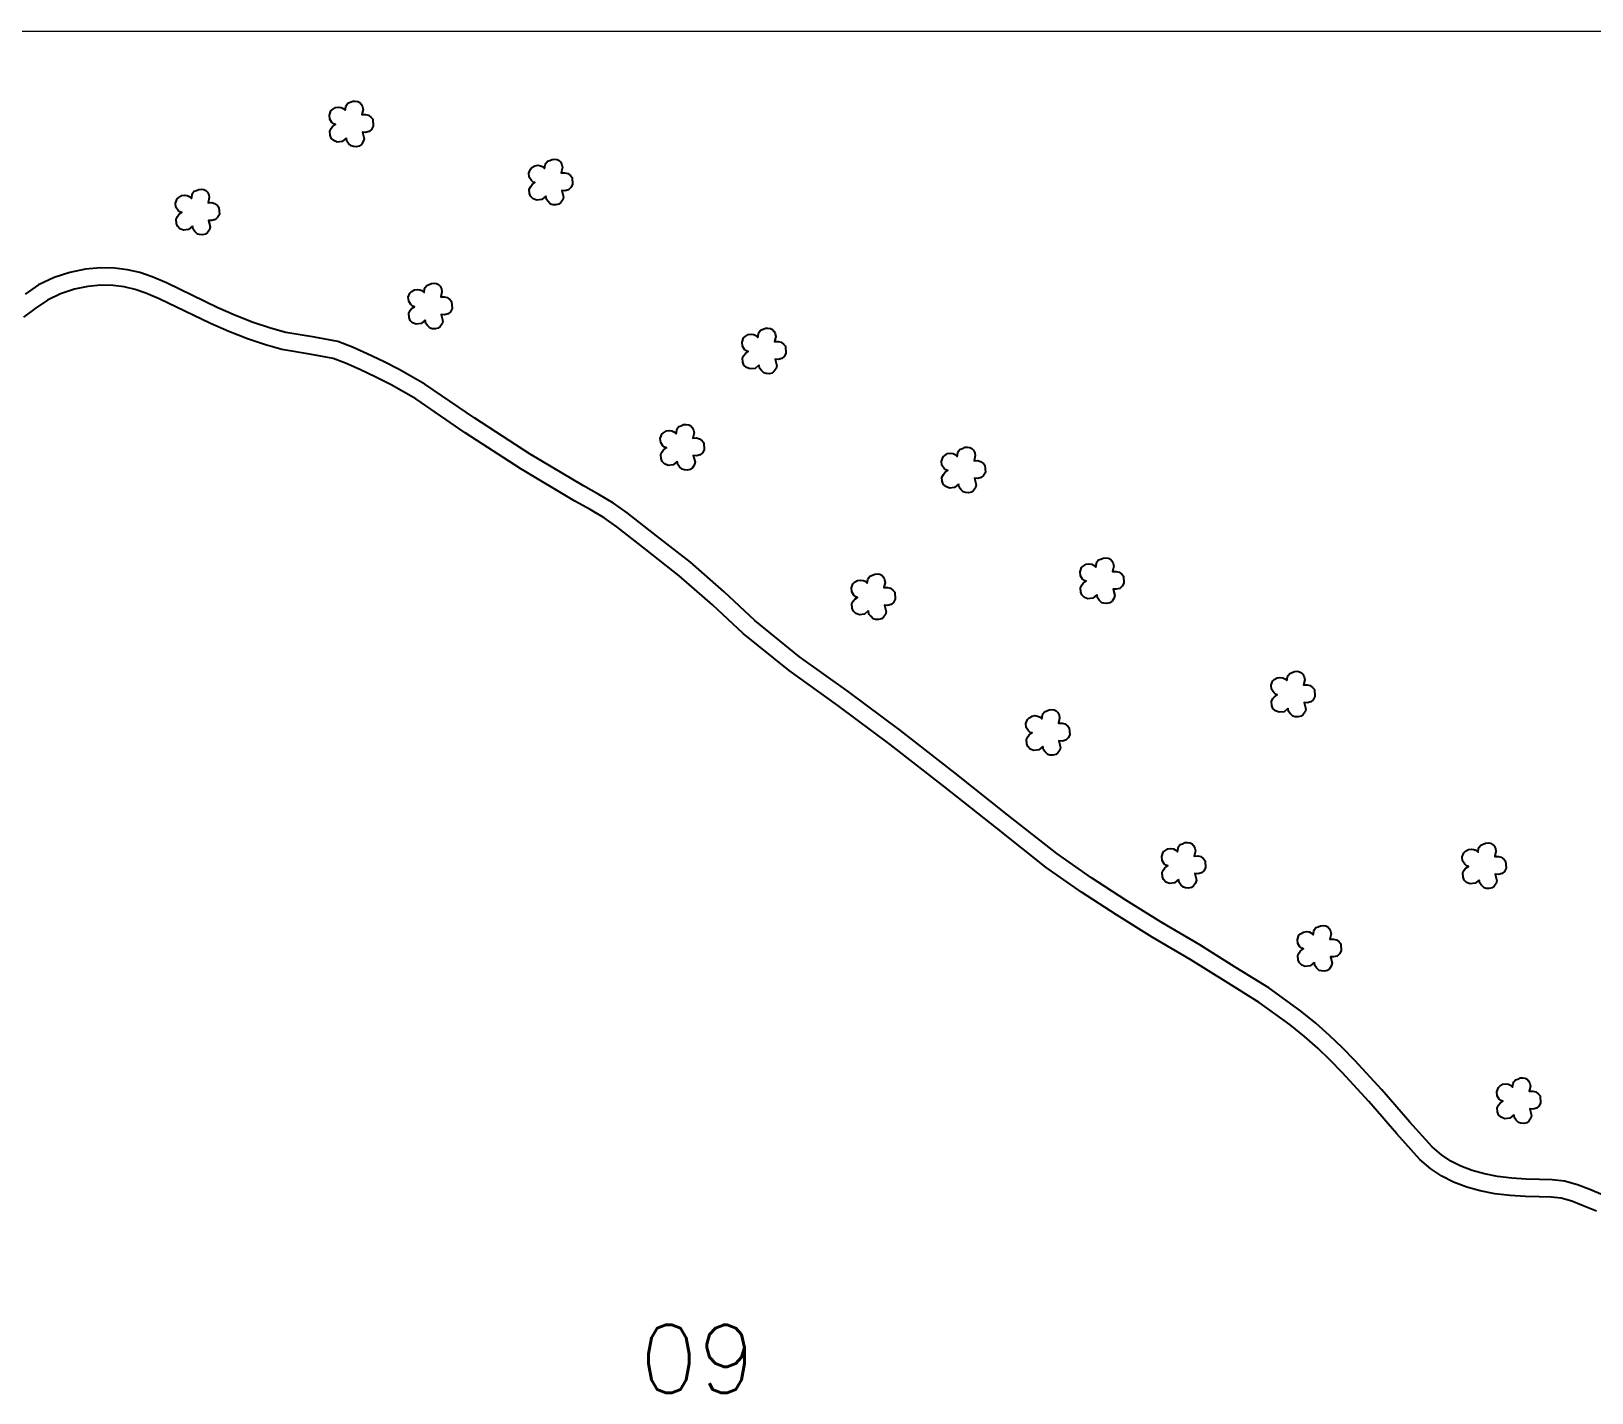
# Model space of a CAD drawing. Extents: x 734247 to 737397, y 7818810 to 7823265.
# Drawn here: x 736328.6 to 736776.4, y 7821609.3 to 7822000 of the extents above; entities that cross this region are included whole.
import ezdxf
from ezdxf.enums import TextEntityAlignment as Align

# ---------------------------------------------------------------- set-up
doc = ezdxf.new("R2010")
doc.units = 0
doc.header["$MEASUREMENT"] = 0
doc.linetypes.add('CONTINUO', pattern=[0])
for name, color, linetype in [('0114000129', 1, 'Continuous'), ('0114000129009', 5, 'Continuous'), ('_SIMBOLO ARVORE', 118, 'Continuous'), ('MALHA', 8, 'Continuous'), ('TEXTO_NUN_TAL', 7, 'Continuous')]:
    doc.layers.add(name, color=color, linetype=linetype)
doc.styles.add('Simplex', font='simplex.shx')

msp = doc.modelspace()

# ---------------------------------------------------------------- linework, layer by layer
at = {"layer": '0114000129'}
msp.add_lwpolyline([(736779.74, 7821666.02), (736775.84, 7821667.62), (736772.37, 7821669.01), (736768.62, 7821670.07), (736765.1, 7821670.46), (736761.41, 7821670.55), (736757.61, 7821670.6), (736753.51, 7821670.91), (736749.39, 7821671.36), (736745.62, 7821672.17), (736742.11, 7821673.08), (736738.84, 7821674.37), (736735.98, 7821675.81), (736733.28, 7821677.61), (736730.62, 7821679.86), (736724.2, 7821686.94), (736716.15, 7821696.2), (736708.47, 7821704.64), (736704.9, 7821708.34), (736701.2, 7821711.85), (736697.23, 7821715.38), (736692.9, 7821718.89), (736683.77, 7821725.51), (736674.13, 7821731.44), (736663.95, 7821737.81), (736652.92, 7821744.32), (736642.76, 7821750.68), (736632.86, 7821757.09), (736622.9, 7821764.07), (736608.8, 7821775.2), (736593.8, 7821787.09), (736578.12, 7821799.34), (736563.06, 7821810.58), (736549.12, 7821820.52), (736536.23, 7821830.96), (736527.44, 7821839.14), (736517.77, 7821847.62), (736508.1, 7821855.21), (736499.66, 7821861.77), (736495.74, 7821864.55), (736491.51, 7821867.1), (736487.1, 7821869.51), (736471.76, 7821878.63), (736455.9, 7821888.93), (736441.62, 7821898.7), (736434.24, 7821902.98), (736429.69, 7821905.22), (736425, 7821907.45), (736420.79, 7821909.36), (736416.66, 7821910.95), (736409.89, 7821912.18), (736401.66, 7821913.59), (736397.25, 7821914.84), (736392.35, 7821916.4), (736387.27, 7821918.4), (736382.18, 7821920.67), (736367.41, 7821927.76), (736363.36, 7821929.5), (736359.79, 7821930.74), (736356.21, 7821931.54), (736352.56, 7821932.02), (736348.49, 7821932.12), (736344.16, 7821931.73), (736339.73, 7821930.81), (736335.2, 7821929.33), (736330.76, 7821927.19), (736326.85, 7821924.55)], dxfattribs=at)
at = {"layer": '0114000129009'}
msp.add_lwpolyline([(736777.78, 7821661.42), (736773.96, 7821662.99), (736770.76, 7821664.27), (736767.66, 7821665.14), (736764.76, 7821665.47), (736761.31, 7821665.55), (736757.39, 7821665.61), (736753.05, 7821665.93), (736748.59, 7821666.42), (736744.46, 7821667.31), (736740.56, 7821668.32), (736736.79, 7821669.8), (736733.46, 7821671.49), (736730.27, 7821673.61), (736727.14, 7821676.26), (736720.46, 7821683.62), (736712.42, 7821692.87), (736704.82, 7821701.22), (736701.38, 7821704.79), (736697.82, 7821708.17), (736694, 7821711.57), (736689.86, 7821714.92), (736680.99, 7821721.35), (736671.49, 7821727.19), (736661.35, 7821733.54), (736650.32, 7821740.05), (736640.08, 7821746.46), (736630.06, 7821752.94), (736619.91, 7821760.06), (736605.7, 7821771.28), (736590.7, 7821783.16), (736575.09, 7821795.37), (736560.12, 7821806.54), (736546.09, 7821816.54), (736532.95, 7821827.18), (736524.08, 7821835.43), (736514.57, 7821843.77), (736505.02, 7821851.27), (736496.68, 7821857.75), (736493, 7821860.36), (736489.02, 7821862.77), (736484.62, 7821865.16), (736469.12, 7821874.39), (736453.12, 7821884.77), (736438.95, 7821894.47), (736431.88, 7821898.57), (736427.52, 7821900.72), (736422.9, 7821902.92), (736418.86, 7821904.74), (736415.3, 7821906.11), (736409.02, 7821907.26), (736400.56, 7821908.7), (736395.81, 7821910.05), (736390.67, 7821911.69), (736385.34, 7821913.79), (736380.08, 7821916.13), (736365.34, 7821923.21), (736361.56, 7821924.83), (736358.42, 7821925.92), (736355.34, 7821926.61), (736352.18, 7821927.02), (736348.65, 7821927.11), (736344.89, 7821926.77), (736341.02, 7821925.97), (736337.06, 7821924.68), (736333.26, 7821922.85), (736329.76, 7821920.48), (736326.38, 7821917.93)], dxfattribs=at)
at = {"layer": '_SIMBOLO ARVORE', "linetype": 'CONTINUO'}
for points in [[(736419.03, 7821969.32, 0), (736417.9, 7821968.37, 0), (736416.46, 7821968.21, 0), (736415.44, 7821968.61, 0), (736414.71, 7821969.32, 0), (736414.41, 7821970.14, 0), (736414.33, 7821971.35, 0), (736414.72, 7821972.11, 0), (736415.13, 7821972.68, 0), (736415.96, 7821973.24, 0), (736415.43, 7821973.41, 0), (736414.91, 7821973.84, 0), (736414.3, 7821974.8, 0), (736414.19, 7821975.95, 0), (736414.63, 7821977.14, 0), (736415.1, 7821977.57, 0), (736415.94, 7821978.09, 0), (736416.83, 7821978.21, 0), (736417.54, 7821978.11, 0), (736418.1, 7821977.85, 0), (736418.71, 7821977.3, 0), (736418.9, 7821978.35, 0), (736419.06, 7821978.76, 0), (736419.51, 7821979.35, 0), (736420.2, 7821979.6, 0), (736420.87, 7821979.89, 0), (736421.62, 7821979.96, 0), (736422.33, 7821979.86, 0), (736422.9, 7821979.56, 0), (736423.33, 7821979.09, 0), (736423.71, 7821978.35, 0), (736423.85, 7821977.53, 0), (736423.51, 7821976.06, 0), (736424.54, 7821976.08, 0), (736425.39, 7821975.87, 0), (736426.19, 7821975.24, 0), (736426.64, 7821974.73, 0), (736426.76, 7821972.71, 0), (736426.26, 7821971.8, 0), (736425.61, 7821971.2, 0), (736424.57, 7821970.92, 0), (736423.66, 7821971, 0), (736424.15, 7821969.11, 0), (736423.92, 7821968.31, 0), (736423.38, 7821967.54, 0), (736422.78, 7821967.06, 0), (736421.92, 7821966.85, 0), (736421.08, 7821966.9, 0), (736420.44, 7821967.09, 0), (736419.71, 7821967.8, 0), (736419.22, 7821968.44, 0), (736419.07, 7821969.42, 0)], [(736476.26, 7821952.64, 0), (736475.13, 7821951.69, 0), (736473.69, 7821951.53, 0), (736472.66, 7821951.93, 0), (736471.94, 7821952.64, 0), (736471.64, 7821953.46, 0), (736471.55, 7821954.67, 0), (736471.95, 7821955.43, 0), (736472.36, 7821956, 0), (736473.19, 7821956.56, 0), (736472.66, 7821956.73, 0), (736472.14, 7821957.16, 0), (736471.53, 7821958.12, 0), (736471.42, 7821959.27, 0), (736471.86, 7821960.46, 0), (736472.32, 7821960.89, 0), (736473.17, 7821961.41, 0), (736474.06, 7821961.53, 0), (736474.77, 7821961.42, 0), (736475.33, 7821961.17, 0), (736475.94, 7821960.62, 0), (736476.13, 7821961.67, 0), (736476.28, 7821962.08, 0), (736476.74, 7821962.67, 0), (736477.43, 7821962.92, 0), (736478.09, 7821963.21, 0), (736478.84, 7821963.28, 0), (736479.55, 7821963.18, 0), (736480.13, 7821962.88, 0), (736480.56, 7821962.41, 0), (736480.93, 7821961.67, 0), (736481.08, 7821960.85, 0), (736480.74, 7821959.38, 0), (736481.77, 7821959.4, 0), (736482.62, 7821959.19, 0), (736483.42, 7821958.56, 0), (736483.87, 7821958.05, 0), (736483.99, 7821956.03, 0), (736483.49, 7821955.12, 0), (736482.83, 7821954.52, 0), (736481.8, 7821954.24, 0), (736480.89, 7821954.32, 0), (736481.37, 7821952.43, 0), (736481.15, 7821951.63, 0), (736480.61, 7821950.86, 0), (736480, 7821950.38, 0), (736479.15, 7821950.17, 0), (736478.3, 7821950.22, 0), (736477.67, 7821950.4, 0), (736476.94, 7821951.12, 0), (736476.45, 7821951.76, 0), (736476.3, 7821952.74, 0)], [(736374.9, 7821944.05, 0), (736373.77, 7821943.1, 0), (736372.33, 7821942.94, 0), (736371.3, 7821943.34, 0), (736370.58, 7821944.05, 0), (736370.28, 7821944.87, 0), (736370.19, 7821946.08, 0), (736370.59, 7821946.84, 0), (736371, 7821947.41, 0), (736371.83, 7821947.97, 0), (736371.3, 7821948.14, 0), (736370.78, 7821948.57, 0), (736370.17, 7821949.53, 0), (736370.06, 7821950.68, 0), (736370.5, 7821951.87, 0), (736370.96, 7821952.3, 0), (736371.81, 7821952.82, 0), (736372.7, 7821952.94, 0), (736373.41, 7821952.83, 0), (736373.97, 7821952.57, 0), (736374.58, 7821952.03, 0), (736374.77, 7821953.07, 0), (736374.92, 7821953.49, 0), (736375.38, 7821954.07, 0), (736376.07, 7821954.33, 0), (736376.73, 7821954.62, 0), (736377.48, 7821954.69, 0), (736378.19, 7821954.59, 0), (736378.77, 7821954.28, 0), (736379.2, 7821953.82, 0), (736379.57, 7821953.08, 0), (736379.72, 7821952.26, 0), (736379.38, 7821950.79, 0), (736380.41, 7821950.81, 0), (736381.26, 7821950.6, 0), (736382.06, 7821949.97, 0), (736382.51, 7821949.46, 0), (736382.63, 7821947.44, 0), (736382.13, 7821946.53, 0), (736381.47, 7821945.93, 0), (736380.44, 7821945.65, 0), (736379.53, 7821945.73, 0), (736380.01, 7821943.84, 0), (736379.79, 7821943.04, 0), (736379.25, 7821942.27, 0), (736378.64, 7821941.79, 0), (736377.79, 7821941.58, 0), (736376.94, 7821941.63, 0), (736376.31, 7821941.81, 0), (736375.58, 7821942.53, 0), (736375.09, 7821943.17, 0), (736374.94, 7821944.15, 0)], [(736441.67, 7821917.05, 0), (736440.53, 7821916.1, 0), (736439.09, 7821915.93, 0), (736438.07, 7821916.33, 0), (736437.34, 7821917.04, 0), (736437.04, 7821917.86, 0), (736436.96, 7821919.07, 0), (736437.35, 7821919.84, 0), (736437.77, 7821920.4, 0), (736438.59, 7821920.96, 0), (736438.07, 7821921.13, 0), (736437.55, 7821921.56, 0), (736436.94, 7821922.52, 0), (736436.83, 7821923.67, 0), (736437.27, 7821924.87, 0), (736437.73, 7821925.29, 0), (736438.58, 7821925.81, 0), (736439.46, 7821925.93, 0), (736440.17, 7821925.83, 0), (736440.73, 7821925.57, 0), (736441.35, 7821925.02, 0), (736441.53, 7821926.07, 0), (736441.69, 7821926.49, 0), (736442.15, 7821927.07, 0), (736442.83, 7821927.32, 0), (736443.5, 7821927.62, 0), (736444.25, 7821927.68, 0), (736444.96, 7821927.58, 0), (736445.54, 7821927.28, 0), (736445.96, 7821926.82, 0), (736446.34, 7821926.07, 0), (736446.49, 7821925.25, 0), (736446.15, 7821923.78, 0), (736447.17, 7821923.8, 0), (736448.03, 7821923.59, 0), (736448.83, 7821922.96, 0), (736449.27, 7821922.45, 0), (736449.39, 7821920.43, 0), (736448.9, 7821919.52, 0), (736448.24, 7821918.92, 0), (736447.2, 7821918.64, 0), (736446.29, 7821918.72, 0), (736446.78, 7821916.84, 0), (736446.56, 7821916.03, 0), (736446.01, 7821915.26, 0), (736445.41, 7821914.79, 0), (736444.56, 7821914.58, 0), (736443.71, 7821914.63, 0), (736443.07, 7821914.81, 0), (736442.35, 7821915.52, 0), (736441.85, 7821916.17, 0), (736441.7, 7821917.14, 0)], [(736537.46, 7821904.19, 0), (736536.33, 7821903.24, 0), (736534.89, 7821903.08, 0), (736533.86, 7821903.47, 0), (736533.14, 7821904.19, 0), (736532.84, 7821905.01, 0), (736532.76, 7821906.22, 0), (736533.15, 7821906.98, 0), (736533.56, 7821907.55, 0), (736534.39, 7821908.11, 0), (736533.86, 7821908.28, 0), (736533.34, 7821908.7, 0), (736532.73, 7821909.67, 0), (736532.62, 7821910.82, 0), (736533.06, 7821912.01, 0), (736533.53, 7821912.44, 0), (736534.37, 7821912.95, 0), (736535.26, 7821913.07, 0), (736535.97, 7821912.97, 0), (736536.53, 7821912.71, 0), (736537.14, 7821912.16, 0), (736537.33, 7821913.21, 0), (736537.48, 7821913.63, 0), (736537.94, 7821914.21, 0), (736538.63, 7821914.46, 0), (736539.3, 7821914.76, 0), (736540.05, 7821914.83, 0), (736540.76, 7821914.73, 0), (736541.33, 7821914.42, 0), (736541.76, 7821913.96, 0), (736542.14, 7821913.22, 0), (736542.28, 7821912.4, 0), (736541.94, 7821910.93, 0), (736542.97, 7821910.94, 0), (736543.82, 7821910.74, 0), (736544.62, 7821910.1, 0), (736545.07, 7821909.6, 0), (736545.19, 7821907.57, 0), (736544.69, 7821906.67, 0), (736544.03, 7821906.07, 0), (736543, 7821905.79, 0), (736542.09, 7821905.87, 0), (736542.57, 7821903.98, 0), (736542.35, 7821903.18, 0), (736541.81, 7821902.41, 0), (736541.21, 7821901.93, 0), (736540.35, 7821901.72, 0), (736539.51, 7821901.77, 0), (736538.87, 7821901.95, 0), (736538.14, 7821902.67, 0), (736537.65, 7821903.31, 0), (736537.5, 7821904.29, 0)], [(736513.99, 7821876.54, 0), (736512.86, 7821875.59, 0), (736511.42, 7821875.42, 0), (736510.4, 7821875.82, 0), (736509.67, 7821876.53, 0), (736509.37, 7821877.35, 0), (736509.29, 7821878.56, 0), (736509.68, 7821879.33, 0), (736510.09, 7821879.89, 0), (736510.92, 7821880.45, 0), (736510.4, 7821880.62, 0), (736509.88, 7821881.05, 0), (736509.26, 7821882.01, 0), (736509.15, 7821883.16, 0), (736509.6, 7821884.36, 0), (736510.06, 7821884.78, 0), (736510.9, 7821885.3, 0), (736511.79, 7821885.42, 0), (736512.5, 7821885.32, 0), (736513.06, 7821885.06, 0), (736513.68, 7821884.51, 0), (736513.86, 7821885.56, 0), (736514.02, 7821885.98, 0), (736514.48, 7821886.56, 0), (736515.16, 7821886.81, 0), (736515.83, 7821887.11, 0), (736516.58, 7821887.17, 0), (736517.29, 7821887.07, 0), (736517.87, 7821886.77, 0), (736518.29, 7821886.31, 0), (736518.67, 7821885.57, 0), (736518.82, 7821884.74, 0), (736518.48, 7821883.27, 0), (736519.5, 7821883.29, 0), (736520.35, 7821883.08, 0), (736521.16, 7821882.45, 0), (736521.6, 7821881.94, 0), (736521.72, 7821879.92, 0), (736521.23, 7821879.02, 0), (736520.57, 7821878.41, 0), (736519.53, 7821878.14, 0), (736518.62, 7821878.22, 0), (736519.11, 7821876.33, 0), (736518.89, 7821875.52, 0), (736518.34, 7821874.76, 0), (736517.74, 7821874.28, 0), (736516.89, 7821874.07, 0), (736516.04, 7821874.12, 0), (736515.4, 7821874.3, 0), (736514.68, 7821875.01, 0), (736514.18, 7821875.66, 0), (736514.03, 7821876.63, 0)], [(736594.69, 7821870.04, 0), (736593.56, 7821869.09, 0), (736592.12, 7821868.92, 0), (736591.09, 7821869.32, 0), (736590.36, 7821870.03, 0), (736590.06, 7821870.85, 0), (736589.98, 7821872.06, 0), (736590.38, 7821872.83, 0), (736590.79, 7821873.39, 0), (736591.62, 7821873.95, 0), (736591.09, 7821874.12, 0), (736590.57, 7821874.55, 0), (736589.96, 7821875.51, 0), (736589.85, 7821876.66, 0), (736590.29, 7821877.86, 0), (736590.75, 7821878.28, 0), (736591.6, 7821878.8, 0), (736592.49, 7821878.92, 0), (736593.2, 7821878.82, 0), (736593.76, 7821878.56, 0), (736594.37, 7821878.01, 0), (736594.56, 7821879.06, 0), (736594.71, 7821879.48, 0), (736595.17, 7821880.06, 0), (736595.86, 7821880.31, 0), (736596.52, 7821880.61, 0), (736597.27, 7821880.67, 0), (736597.98, 7821880.57, 0), (736598.56, 7821880.27, 0), (736598.99, 7821879.81, 0), (736599.36, 7821879.06, 0), (736599.51, 7821878.24, 0), (736599.17, 7821876.77, 0), (736600.2, 7821876.79, 0), (736601.05, 7821876.58, 0), (736601.85, 7821875.95, 0), (736602.3, 7821875.44, 0), (736602.42, 7821873.42, 0), (736601.92, 7821872.51, 0), (736601.26, 7821871.91, 0), (736600.23, 7821871.63, 0), (736599.32, 7821871.71, 0), (736599.8, 7821869.83, 0), (736599.58, 7821869.02, 0), (736599.03, 7821868.25, 0), (736598.43, 7821867.78, 0), (736597.58, 7821867.57, 0), (736596.73, 7821867.62, 0), (736596.1, 7821867.8, 0), (736595.37, 7821868.51, 0), (736594.88, 7821869.16, 0), (736594.72, 7821870.13, 0)], [(736634.43, 7821838.26, 0), (736633.3, 7821837.31, 0), (736631.86, 7821837.15, 0), (736630.83, 7821837.55, 0), (736630.11, 7821838.26, 0), (736629.81, 7821839.08, 0), (736629.72, 7821840.29, 0), (736630.12, 7821841.05, 0), (736630.53, 7821841.62, 0), (736631.36, 7821842.18, 0), (736630.83, 7821842.35, 0), (736630.31, 7821842.78, 0), (736629.7, 7821843.74, 0), (736629.59, 7821844.89, 0), (736630.03, 7821846.08, 0), (736630.49, 7821846.51, 0), (736631.34, 7821847.03, 0), (736632.23, 7821847.15, 0), (736632.94, 7821847.05, 0), (736633.5, 7821846.79, 0), (736634.11, 7821846.24, 0), (736634.3, 7821847.29, 0), (736634.45, 7821847.7, 0), (736634.91, 7821848.29, 0), (736635.6, 7821848.54, 0), (736636.26, 7821848.83, 0), (736637.01, 7821848.9, 0), (736637.72, 7821848.8, 0), (736638.3, 7821848.5, 0), (736638.73, 7821848.03, 0), (736639.1, 7821847.29, 0), (736639.25, 7821846.47, 0), (736638.91, 7821845, 0), (736639.94, 7821845.02, 0), (736640.79, 7821844.81, 0), (736641.59, 7821844.18, 0), (736642.04, 7821843.67, 0), (736642.16, 7821841.65, 0), (736641.66, 7821840.74, 0), (736641, 7821840.14, 0), (736639.97, 7821839.86, 0), (736639.06, 7821839.94, 0), (736639.54, 7821838.05, 0), (736639.32, 7821837.25, 0), (736638.78, 7821836.48, 0), (736638.18, 7821836, 0), (736637.32, 7821835.79, 0), (736636.47, 7821835.85, 0), (736635.84, 7821836.03, 0), (736635.11, 7821836.74, 0), (736634.62, 7821837.38, 0), (736634.47, 7821838.36, 0)], [(736568.84, 7821833.65, 0), (736567.71, 7821832.69, 0), (736566.27, 7821832.53, 0), (736565.24, 7821832.93, 0), (736564.51, 7821833.64, 0), (736564.21, 7821834.46, 0), (736564.13, 7821835.67, 0), (736564.52, 7821836.43, 0), (736564.94, 7821837, 0), (736565.77, 7821837.56, 0), (736565.24, 7821837.73, 0), (736564.72, 7821838.16, 0), (736564.11, 7821839.12, 0), (736564, 7821840.27, 0), (736564.44, 7821841.46, 0), (736564.9, 7821841.89, 0), (736565.75, 7821842.41, 0), (736566.63, 7821842.53, 0), (736567.34, 7821842.43, 0), (736567.91, 7821842.17, 0), (736568.52, 7821841.62, 0), (736568.7, 7821842.67, 0), (736568.86, 7821843.09, 0), (736569.32, 7821843.67, 0), (736570, 7821843.92, 0), (736570.67, 7821844.21, 0), (736571.42, 7821844.28, 0), (736572.13, 7821844.18, 0), (736572.71, 7821843.88, 0), (736573.14, 7821843.41, 0), (736573.51, 7821842.67, 0), (736573.66, 7821841.85, 0), (736573.32, 7821840.38, 0), (736574.35, 7821840.4, 0), (736575.2, 7821840.19, 0), (736576, 7821839.56, 0), (736576.44, 7821839.05, 0), (736576.56, 7821837.03, 0), (736576.07, 7821836.12, 0), (736575.41, 7821835.52, 0), (736574.37, 7821835.24, 0), (736573.47, 7821835.32, 0), (736573.95, 7821833.44, 0), (736573.73, 7821832.63, 0), (736573.18, 7821831.86, 0), (736572.58, 7821831.38, 0), (736571.73, 7821831.17, 0), (736570.88, 7821831.23, 0), (736570.25, 7821831.41, 0), (736569.52, 7821832.12, 0), (736569.02, 7821832.77, 0), (736568.87, 7821833.74, 0)], [(736689.27, 7821805.7, 0), (736688.14, 7821804.75, 0), (736686.7, 7821804.58, 0), (736685.68, 7821804.98, 0), (736684.95, 7821805.69, 0), (736684.65, 7821806.51, 0), (736684.57, 7821807.72, 0), (736684.96, 7821808.49, 0), (736685.37, 7821809.05, 0), (736686.2, 7821809.61, 0), (736685.67, 7821809.78, 0), (736685.16, 7821810.21, 0), (736684.54, 7821811.17, 0), (736684.43, 7821812.32, 0), (736684.87, 7821813.52, 0), (736685.34, 7821813.94, 0), (736686.18, 7821814.46, 0), (736687.07, 7821814.58, 0), (736687.78, 7821814.48, 0), (736688.34, 7821814.22, 0), (736688.96, 7821813.67, 0), (736689.14, 7821814.72, 0), (736689.3, 7821815.14, 0), (736689.76, 7821815.72, 0), (736690.44, 7821815.97, 0), (736691.11, 7821816.27, 0), (736691.86, 7821816.34, 0), (736692.57, 7821816.23, 0), (736693.14, 7821815.93, 0), (736693.57, 7821815.47, 0), (736693.95, 7821814.73, 0), (736694.09, 7821813.9, 0), (736693.75, 7821812.43, 0), (736694.78, 7821812.45, 0), (736695.63, 7821812.25, 0), (736696.44, 7821811.61, 0), (736696.88, 7821811.1, 0), (736697, 7821809.08, 0), (736696.5, 7821808.18, 0), (736695.85, 7821807.57, 0), (736694.81, 7821807.3, 0), (736693.9, 7821807.38, 0), (736694.39, 7821805.49, 0), (736694.16, 7821804.68, 0), (736693.62, 7821803.92, 0), (736693.02, 7821803.44, 0), (736692.16, 7821803.23, 0), (736691.32, 7821803.28, 0), (736690.68, 7821803.46, 0), (736689.96, 7821804.17, 0), (736689.46, 7821804.82, 0), (736689.31, 7821805.8, 0)], [(736618.91, 7821794.72, 0), (736617.78, 7821793.77, 0), (736616.34, 7821793.61, 0), (736615.32, 7821794.01, 0), (736614.59, 7821794.72, 0), (736614.29, 7821795.54, 0), (736614.21, 7821796.75, 0), (736614.6, 7821797.51, 0), (736615.01, 7821798.08, 0), (736615.84, 7821798.64, 0), (736615.31, 7821798.81, 0), (736614.79, 7821799.24, 0), (736614.18, 7821800.2, 0), (736614.07, 7821801.35, 0), (736614.51, 7821802.54, 0), (736614.98, 7821802.97, 0), (736615.82, 7821803.49, 0), (736616.71, 7821803.61, 0), (736617.42, 7821803.51, 0), (736617.98, 7821803.25, 0), (736618.59, 7821802.7, 0), (736618.78, 7821803.75, 0), (736618.94, 7821804.16, 0), (736619.39, 7821804.75, 0), (736620.08, 7821805, 0), (736620.75, 7821805.29, 0), (736621.5, 7821805.36, 0), (736622.21, 7821805.26, 0), (736622.78, 7821804.96, 0), (736623.21, 7821804.49, 0), (736623.59, 7821803.75, 0), (736623.73, 7821802.93, 0), (736623.39, 7821801.46, 0), (736624.42, 7821801.48, 0), (736625.27, 7821801.27, 0), (736626.07, 7821800.64, 0), (736626.52, 7821800.13, 0), (736626.64, 7821798.11, 0), (736626.14, 7821797.2, 0), (736625.48, 7821796.6, 0), (736624.45, 7821796.32, 0), (736623.54, 7821796.4, 0), (736624.03, 7821794.51, 0), (736623.8, 7821793.71, 0), (736623.26, 7821792.94, 0), (736622.66, 7821792.46, 0), (736621.8, 7821792.25, 0), (736620.96, 7821792.3, 0), (736620.32, 7821792.49, 0), (736619.59, 7821793.2, 0), (736619.1, 7821793.84, 0), (736618.95, 7821794.82, 0)], [(736657.86, 7821756.6, 0), (736656.73, 7821755.65, 0), (736655.29, 7821755.48, 0), (736654.26, 7821755.88, 0), (736653.53, 7821756.59, 0), (736653.23, 7821757.41, 0), (736653.15, 7821758.62, 0), (736653.54, 7821759.39, 0), (736653.96, 7821759.95, 0), (736654.79, 7821760.51, 0), (736654.26, 7821760.68, 0), (736653.74, 7821761.11, 0), (736653.13, 7821762.07, 0), (736653.02, 7821763.22, 0), (736653.46, 7821764.42, 0), (736653.92, 7821764.84, 0), (736654.77, 7821765.36, 0), (736655.66, 7821765.48, 0), (736656.37, 7821765.38, 0), (736656.93, 7821765.12, 0), (736657.54, 7821764.57, 0), (736657.73, 7821765.62, 0), (736657.88, 7821766.04, 0), (736658.34, 7821766.62, 0), (736659.02, 7821766.87, 0), (736659.69, 7821767.17, 0), (736660.44, 7821767.24, 0), (736661.15, 7821767.13, 0), (736661.73, 7821766.83, 0), (736662.16, 7821766.37, 0), (736662.53, 7821765.63, 0), (736662.68, 7821764.8, 0), (736662.34, 7821763.33, 0), (736663.37, 7821763.35, 0), (736664.22, 7821763.15, 0), (736665.02, 7821762.51, 0), (736665.46, 7821762, 0), (736665.59, 7821759.98, 0), (736665.09, 7821759.08, 0), (736664.43, 7821758.47, 0), (736663.4, 7821758.2, 0), (736662.49, 7821758.28, 0), (736662.97, 7821756.39, 0), (736662.75, 7821755.58, 0), (736662.2, 7821754.82, 0), (736661.6, 7821754.34, 0), (736660.75, 7821754.13, 0), (736659.9, 7821754.18, 0), (736659.27, 7821754.36, 0), (736658.54, 7821755.07, 0), (736658.05, 7821755.72, 0), (736657.89, 7821756.7, 0)], [(736744.12, 7821756.45, 0), (736742.98, 7821755.5, 0), (736741.55, 7821755.33, 0), (736740.52, 7821755.73, 0), (736739.79, 7821756.45, 0), (736739.49, 7821757.27, 0), (736739.41, 7821758.48, 0), (736739.8, 7821759.24, 0), (736740.22, 7821759.81, 0), (736741.04, 7821760.37, 0), (736740.52, 7821760.54, 0), (736740, 7821760.96, 0), (736739.39, 7821761.93, 0), (736739.28, 7821763.08, 0), (736739.72, 7821764.27, 0), (736740.18, 7821764.7, 0), (736741.03, 7821765.21, 0), (736741.91, 7821765.33, 0), (736742.62, 7821765.23, 0), (736743.18, 7821764.97, 0), (736743.8, 7821764.42, 0), (736743.98, 7821765.47, 0), (736744.14, 7821765.89, 0), (736744.6, 7821766.47, 0), (736745.28, 7821766.72, 0), (736745.95, 7821767.02, 0), (736746.7, 7821767.09, 0), (736747.41, 7821766.99, 0), (736747.99, 7821766.68, 0), (736748.42, 7821766.22, 0), (736748.79, 7821765.48, 0), (736748.94, 7821764.66, 0), (736748.6, 7821763.19, 0), (736749.63, 7821763.2, 0), (736750.48, 7821763, 0), (736751.28, 7821762.36, 0), (736751.72, 7821761.86, 0), (736751.84, 7821759.83, 0), (736751.35, 7821758.93, 0), (736750.69, 7821758.33, 0), (736749.65, 7821758.05, 0), (736748.74, 7821758.13, 0), (736749.23, 7821756.24, 0), (736749.01, 7821755.44, 0), (736748.46, 7821754.67, 0), (736747.86, 7821754.19, 0), (736747.01, 7821753.98, 0), (736746.16, 7821754.03, 0), (736745.53, 7821754.21, 0), (736744.8, 7821754.93, 0), (736744.3, 7821755.57, 0), (736744.15, 7821756.55, 0)], [(736696.81, 7821732.77, 0), (736695.67, 7821731.82, 0), (736694.23, 7821731.65, 0), (736693.21, 7821732.05, 0), (736692.48, 7821732.77, 0), (736692.18, 7821733.58, 0), (736692.1, 7821734.79, 0), (736692.49, 7821735.56, 0), (736692.9, 7821736.12, 0), (736693.73, 7821736.68, 0), (736693.21, 7821736.85, 0), (736692.69, 7821737.28, 0), (736692.07, 7821738.25, 0), (736691.96, 7821739.39, 0), (736692.41, 7821740.59, 0), (736692.87, 7821741.02, 0), (736693.71, 7821741.53, 0), (736694.6, 7821741.65, 0), (736695.31, 7821741.55, 0), (736695.87, 7821741.29, 0), (736696.49, 7821740.74, 0), (736696.67, 7821741.79, 0), (736696.83, 7821742.21, 0), (736697.29, 7821742.79, 0), (736697.97, 7821743.04, 0), (736698.64, 7821743.34, 0), (736699.39, 7821743.41, 0), (736700.1, 7821743.3, 0), (736700.68, 7821743, 0), (736701.1, 7821742.54, 0), (736701.48, 7821741.8, 0), (736701.63, 7821740.97, 0), (736701.29, 7821739.51, 0), (736702.31, 7821739.52, 0), (736703.16, 7821739.32, 0), (736703.97, 7821738.68, 0), (736704.41, 7821738.17, 0), (736704.53, 7821736.15, 0), (736704.04, 7821735.25, 0), (736703.38, 7821734.64, 0), (736702.34, 7821734.37, 0), (736701.43, 7821734.45, 0), (736701.92, 7821732.56, 0), (736701.7, 7821731.75, 0), (736701.15, 7821730.99, 0), (736700.55, 7821730.51, 0), (736699.7, 7821730.3, 0), (736698.85, 7821730.35, 0), (736698.21, 7821730.53, 0), (736697.49, 7821731.24, 0), (736696.99, 7821731.89, 0), (736696.84, 7821732.87, 0)], [(736754.03, 7821689.08, 0), (736752.9, 7821688.13, 0), (736751.46, 7821687.97, 0), (736750.44, 7821688.36, 0), (736749.71, 7821689.08, 0), (736749.41, 7821689.9, 0), (736749.33, 7821691.11, 0), (736749.72, 7821691.87, 0), (736750.13, 7821692.44, 0), (736750.96, 7821693, 0), (736750.43, 7821693.17, 0), (736749.91, 7821693.6, 0), (736749.3, 7821694.56, 0), (736749.19, 7821695.71, 0), (736749.63, 7821696.9, 0), (736750.1, 7821697.33, 0), (736750.94, 7821697.85, 0), (736751.83, 7821697.96, 0), (736752.54, 7821697.86, 0), (736753.1, 7821697.6, 0), (736753.71, 7821697.05, 0), (736753.9, 7821698.1, 0), (736754.06, 7821698.52, 0), (736754.52, 7821699.1, 0), (736755.2, 7821699.35, 0), (736755.87, 7821699.65, 0), (736756.62, 7821699.72, 0), (736757.33, 7821699.62, 0), (736757.9, 7821699.31, 0), (736758.33, 7821698.85, 0), (736758.71, 7821698.11, 0), (736758.85, 7821697.29, 0), (736758.51, 7821695.82, 0), (736759.54, 7821695.83, 0), (736760.39, 7821695.63, 0), (736761.19, 7821694.99, 0), (736761.64, 7821694.49, 0), (736761.76, 7821692.46, 0), (736761.26, 7821691.56, 0), (736760.61, 7821690.96, 0), (736759.57, 7821690.68, 0), (736758.66, 7821690.76, 0), (736759.15, 7821688.87, 0), (736758.92, 7821688.07, 0), (736758.38, 7821687.3, 0), (736757.78, 7821686.82, 0), (736756.92, 7821686.61, 0), (736756.08, 7821686.66, 0), (736755.44, 7821686.84, 0), (736754.71, 7821687.56, 0), (736754.22, 7821688.2, 0), (736754.07, 7821689.18, 0)]]:
    msp.add_polyline3d(points, dxfattribs=at)
at = {"layer": 'MALHA', "lineweight": 0}
msp.add_lwpolyline([(734397.35, 7822000), (737247.35, 7822000)], dxfattribs=at)

# ---------------------------------------------------------------- texts
at = {"layer": 'TEXTO_NUN_TAL', "linetype": 'Continuous', "style": 'Simplex'}
msp.add_text('09', height=19.5, dxfattribs=at).set_placement((736519.95, 7821609.32), align=Align.CENTER)

doc.saveas('drawing.dxf')
